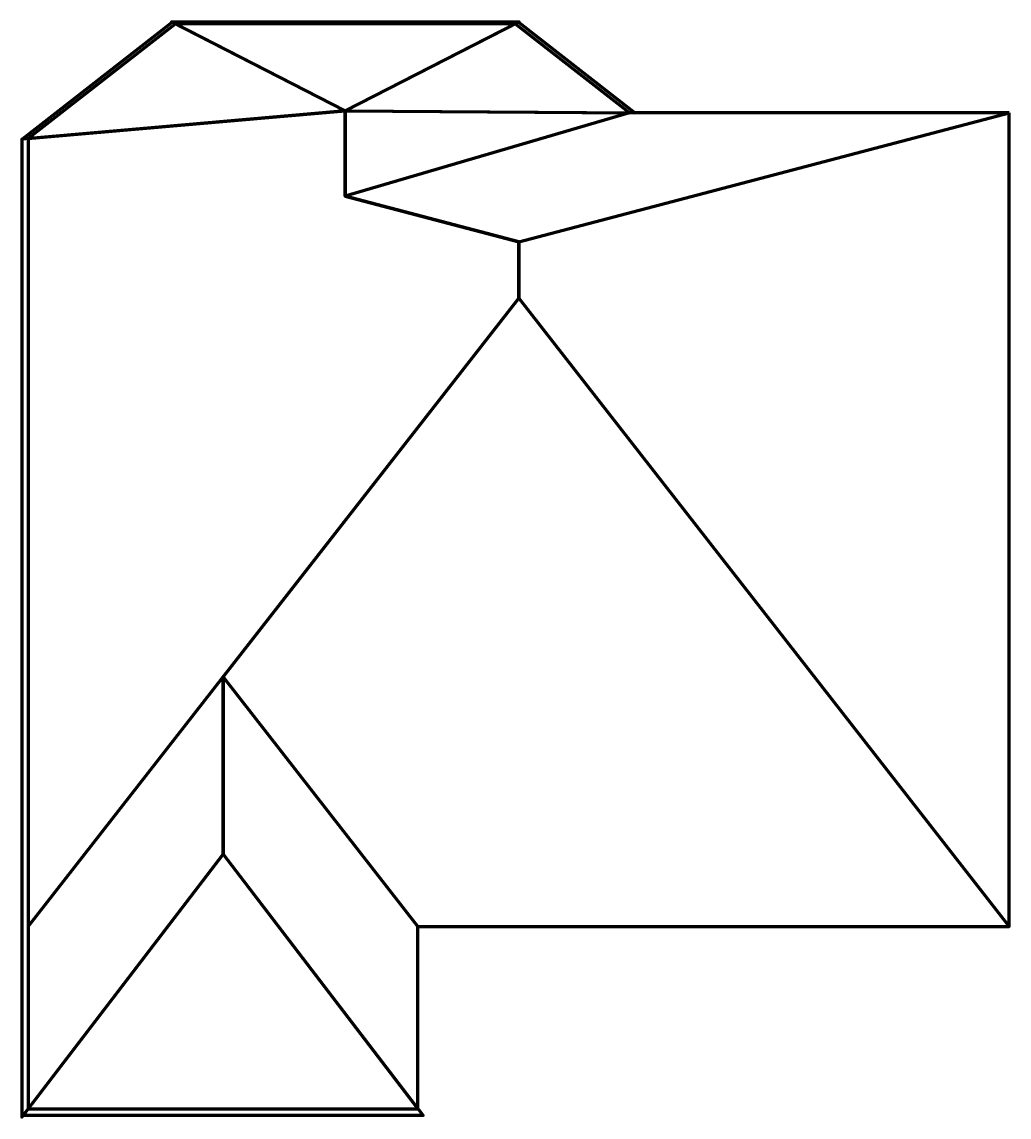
# Model space of a CAD drawing. Extents: x -15 to 105, y -16 to 117.
import ezdxf

# ---------------------------------------------------------------- set-up
doc = ezdxf.new("R2010")
doc.units = 0
doc.layers.add('s001-#def-active-grp', color=7, linetype='CONTINUOUS')
doc.layers.add('s100-new-custom-1', color=7, linetype='CONTINUOUS')

msp = doc.modelspace()

# ---------------------------------------------------------------- linework, layer by layer
at = {"layer": 's001-#def-active-grp', "color": 7, "linetype": 'CONTINUOUS', "lineweight": 211, "true_color": 0x000000}
for points in [[(24.62, 106.33), (59.85, 106.06), (45.7, 117.11), (24.62, 106.33), (3.49, 117.14), (45.76, 117.14), (24.62, 106.33), (-14.7, 102.87), (3.54, 117.11), (24.62, 106.33)], [(105.36, 106.06), (59.17, 106.06), (45.3, 116.9), (3.95, 116.9), (-13.95, 102.93), (-13.95, -15.15), (33.45, -15.15), (33.45, 7.04), (105.36, 7.04), (105.36, 106.06)], [(-13.95, 7.04), (45.71, 83.51), (45.71, 90.39), (24.62, 95.93), (24.62, 106.33), (-14.72, 102.86), (-14.72, -16.16), (9.75, 15.83), (9.75, 37.42), (45.71, 83.51)], [(-14.58, -15.97), (9.75, 15.83), (34.09, -15.97), (-14.58, -15.97)]]:
    msp.add_lwpolyline(points, dxfattribs=at)
at = {"layer": 's100-new-custom-1', "color": 7, "linetype": 'CONTINUOUS', "lineweight": 211, "true_color": 0x000000}
for p, q in [((24.62, 106.33), (3.95, 116.9)), ((33.45, 7.04), (9.75, 37.42)), ((9.75, 15.83), (33.45, -15.15))]:
    msp.add_line(p, q, dxfattribs=at)
for points in [[(45.3, 116.9), (24.62, 106.33), (59.17, 106.06), (24.62, 95.93)], [(-13.95, 102.93), (24.62, 106.33), (24.62, 95.93), (45.71, 90.39), (105.36, 106.06)], [(45.71, 90.39), (45.71, 83.51), (105.36, 7.04)], [(45.71, 83.51), (9.75, 37.42), (9.75, 15.83), (-13.95, -15.15)]]:
    msp.add_lwpolyline(points, dxfattribs=at)

doc.saveas('drawing.dxf')
